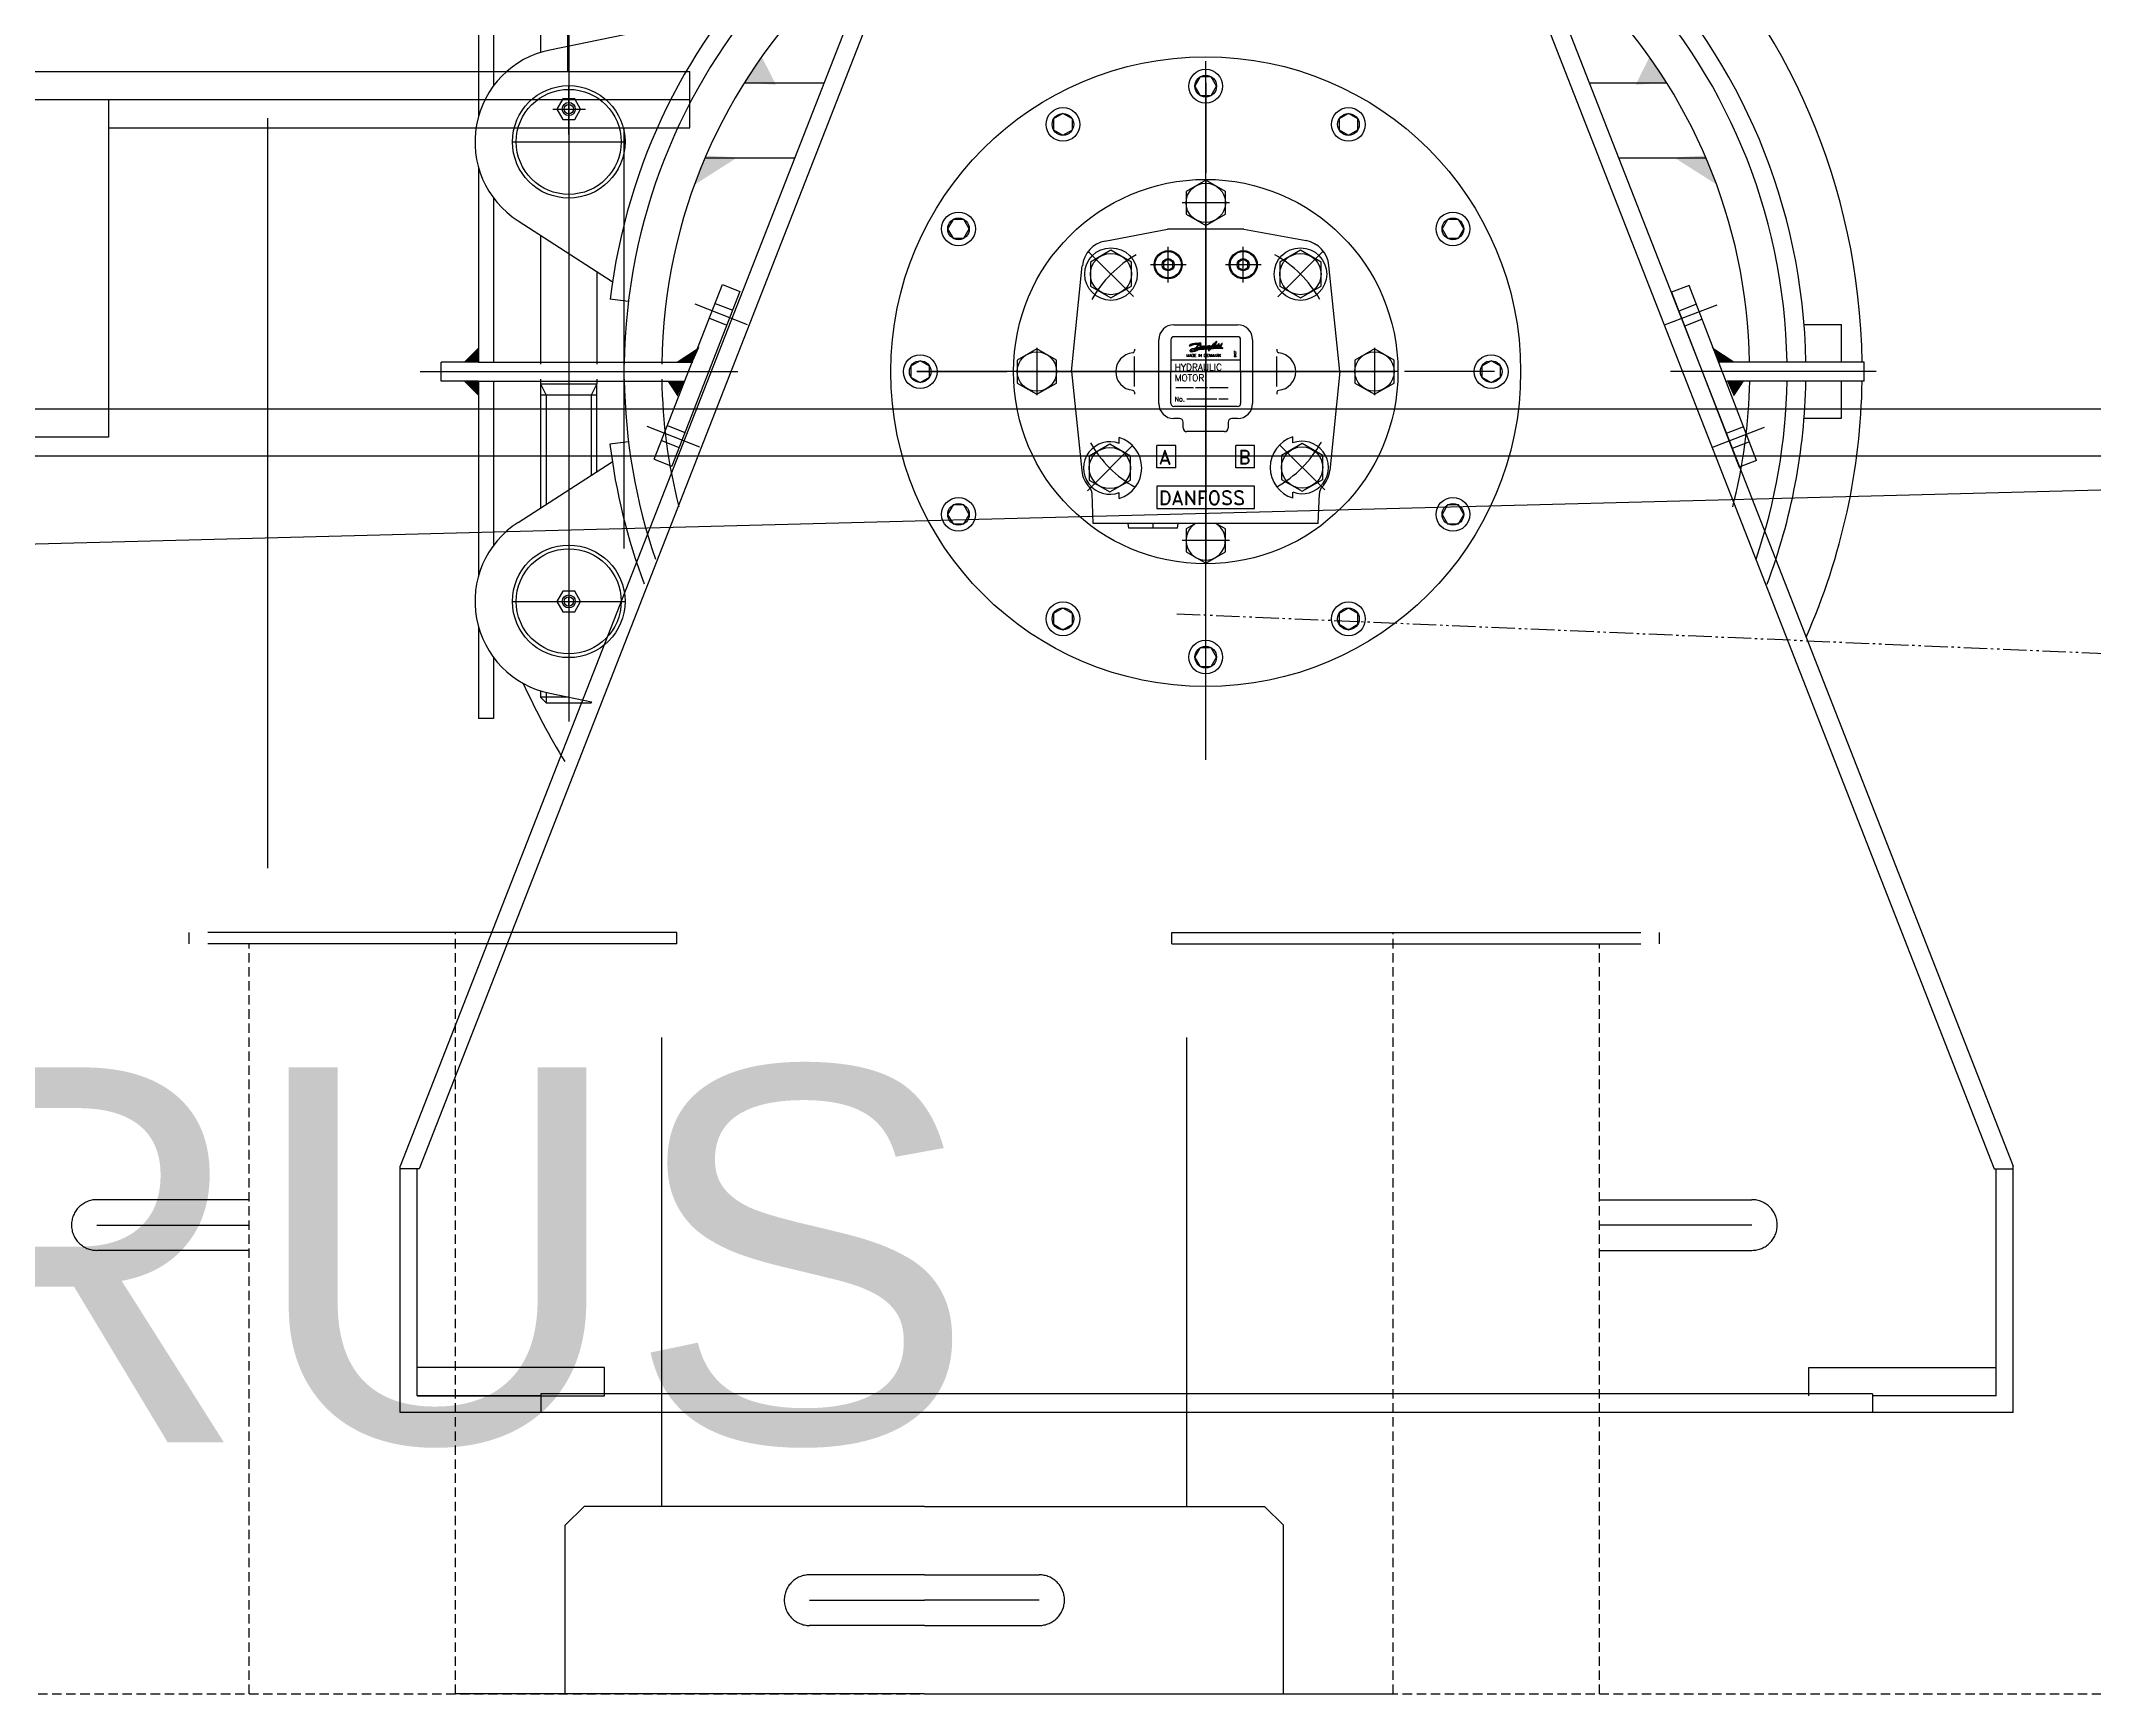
# Model space of a CAD drawing. Extents: x -79364 to 3230, y 28528 to 72157.
# Drawn here: x -44742 to -43647, y 55405 to 56286 of the extents above; entities that cross this region are included whole.
import ezdxf

# ---------------------------------------------------------------- set-up
doc = ezdxf.new("R2010")
doc.units = 0
doc.header["$LTSCALE"] = 500
for name, pattern in [('CENTER', [7, 4, -1, 1, -1]), ('DASHED', [0.75, 0.5, -0.25]), ('PHANTOM', [2.1, 1.25, -0.2, 0.125, -0.2, 0.125, -0.2])]:
    doc.linetypes.add(name, pattern=pattern)
doc.layers.get('0').update_dxf_attribs({"linetype": 'CONTINUOUS'})
for name, color, linetype in [('S0CO1', 1, 'CONTINUOUS'), ('S0CO2', 2, 'CONTINUOUS'), ('S0CO3', 3, 'CONTINUOUS'), ('S0DA1', 1, 'DASHED'), ('S0PH2', 2, 'PHANTOM')]:
    doc.layers.add(name, color=color, linetype=linetype)
doc.styles.add('ROMAND', font='romand', dxfattribs={"width": 0.95, "height": 2.9})
doc.styles.add('ROMANS', font='romans.shx', dxfattribs={"height": 200})

# ---------------------------------------------------------------- blocks, each defined once
blk = doc.blocks.new('W2')
at = {"color": 0, "linetype": 'ByBlock'}
for p, q in [((-339.6, 539.5), (-339.6, -186.5)), ((-354.6, 523.5), (-354.6, 170.2)), ((-179.5, 215.3), (-429.5, -423.7)), ((180.5, 215.3), (430.5, -423.7)), ((-172.9, 205.3), (-419.3, -425)), ((174, 205.3), (420.4, -425)), ((-349.7, 171.5), (-257.1, 190.5)), ((-387.7, 185), (-387.7, 136.1)), ((-379.7, 185), (-379.7, 152.4)), ((0, 139), (0, 165.5)), ((-245.7, 154), (-203.5, 154)), ((-2.9, 157.2), (-5.8, 152.2)), ((2.9, 157.2), (-2.9, 157.2)), ((0, 154), (0, 106)), ((5.8, 152.2), (2.9, 157.2)), ((204.5, 154), (245.7, 154)), ((-342.8, 145.5), (-346, 140)), ((-336.4, 145.5), (-342.8, 145.5)), ((-339.6, 126.5), (-339.6, 152.2)), ((-339.6, 147.7), (-339.6, 131.7)), ((-339.6, 138.2), (-339.6, 145.8)), ((-333.3, 140), (-336.4, 145.5)), ((-5.8, 152.2), (-2.9, 147.2)), ((-2.9, 147.2), (2.9, 147.2)), ((2.9, 147.2), (5.8, 152.2)), ((-348.1, 140), (-330.7, 140)), ((-346, 140), (-342.8, 134.5)), ((-342.8, 134.5), (-336.4, 134.5)), ((-336.4, 134.5), (-333.3, 140)), ((-76.1, 137.6), (-81.1, 134.7)), ((-81.1, 134.7), (-81.1, 128.9)), ((-71.1, 134.7), (-76.1, 137.6)), ((-71.1, 128.9), (-71.1, 134.7)), ((0, 121), (0, 139)), ((76.1, 137.6), (71.1, 134.7)), ((71.1, 134.7), (71.1, 128.9)), ((81.1, 134.7), (76.1, 137.6)), ((81.1, 128.9), (81.1, 134.7)), ((-369.6, 122.5), (-309.6, 122.5)), ((-81.1, 128.9), (-76.1, 126.1)), ((-76.1, 126.1), (-71.1, 128.9)), ((71.1, 128.9), (76.1, 126.1)), ((76.1, 126.1), (81.1, 128.9)), ((-266.7, 114), (-219.1, 114)), ((220.1, 114), (266.7, 114)), ((-387.7, 108.9), (-387.7, 5)), ((0, 102.1), (-10.5, 96.1)), ((0, 102.6), (0, 77.4)), ((0, 102.5), (0, -102.5)), ((10.5, 96.1), (0, 102.1)), ((-379.7, 92.6), (-379.7, 5)), ((12.6, 90), (-12.6, 90)), ((-10.5, 96.1), (-10.5, 83.9)), ((10.5, 83.9), (10.5, 96.1)), ((-366.6, 80.4), (-316.4, 48.1)), ((-134.7, 81.1), (-137.6, 76.1)), ((-128.9, 81.1), (-134.7, 81.1)), ((-126.1, 76.1), (-128.9, 81.1)), ((-10.5, 83.9), (0, 77.9)), ((0, 77.9), (10.5, 83.9)), ((128.9, 81.1), (126.1, 76.1)), ((134.7, 81.1), (128.9, 81.1)), ((137.6, 76.1), (134.7, 81.1)), ((-354.6, 72.7), (-354.6, 4)), ((-137.6, 76.1), (-134.7, 71.1)), ((-134.7, 71.1), (-128.9, 71.1)), ((-128.9, 71.1), (-126.1, 76.1)), ((-53.7, 69.6), (-20.4, 75.9)), ((-20, 47.5), (-20, 66.5)), ((19.6, 76), (-19.6, 76)), ((20, 47.5), (20, 66.5)), ((20.4, 75.9), (53.5, 69.9)), ((126.1, 76.1), (128.9, 71.1)), ((128.9, 71.1), (134.7, 71.1)), ((134.7, 71.1), (137.6, 76.1)), ((-71.5, 0), (-65.8, 56.4)), ((-38.5, 40), (-62.6, 64)), ((-50.5, 64.7), (-61.5, 58.4)), ((-61.5, 58.4), (-61.5, 45.6)), ((-39.5, 58.4), (-50.5, 64.7)), ((-39.5, 45.6), (-39.5, 58.4)), ((-10.5, 57), (-29.5, 57)), ((-20, 59.9), (-22.5, 58.4)), ((-22.5, 58.4), (-22.5, 55.6)), ((-22.5, 55.6), (-20, 54.1)), ((-17.5, 58.4), (-20, 59.9)), ((-20, 54.1), (-17.5, 55.6)), ((-17.5, 55.6), (-17.5, 58.4)), ((0, 0), (0, 60)), ((29.5, 57), (10.5, 57)), ((20, 59.9), (17.5, 58.4)), ((17.5, 58.4), (17.5, 55.6)), ((17.5, 55.6), (20, 54.1)), ((22.5, 58.4), (20, 59.9)), ((20, 54.1), (22.5, 55.6)), ((22.5, 55.6), (22.5, 58.4)), ((38.5, 39.9), (62.5, 64.1)), ((50.5, 64.7), (39.5, 58.4)), ((39.5, 58.4), (39.5, 45.6)), ((61.5, 58.4), (50.5, 64.7)), ((61.5, 45.6), (61.5, 58.4)), ((71.5, 0), (65.7, 56.6)), ((-324.6, 53.4), (-324.6, 4)), ((-294, -46.7), (-257.6, 46.4)), ((-257.6, 46.4), (-248.3, 42.7)), ((-61.5, 45.6), (-50.5, 39.3)), ((-50.5, 39.3), (-39.5, 45.6)), ((39.5, 45.6), (50.5, 39.3)), ((50.5, 39.3), (61.5, 45.6)), ((257.8, 45.9), (248.4, 42.3)), ((293.7, -47.4), (257.8, 45.9)), ((-307.7, 37.4), (-317.7, 38.6)), ((-248.3, 42.7), (-284.7, -50.4)), ((-272.3, 36.1), (-244.4, 25.1)), ((-261.5, 36.4), (-252.2, 32.7)), ((272.5, 35.5), (244.5, 24.7)), ((248.4, 42.3), (284.4, -51)), ((261.6, 35.9), (252.3, 32.3)), ((-264.6, 28.5), (-255.3, 24.8)), ((-17, 25), (17, 25)), ((264.7, 27.9), (255.4, 24.3)), ((319, 25.1), (339, 25.1)), ((339, 5.1), (339, 25.1)), ((-90, 12.1), (-100.5, 6.1)), ((-90, 12.6), (-90, -12.6)), ((-79.5, 6.1), (-90, 12.1)), ((-38, 12), (-38, 11)), ((-25, -17), (-25, 17)), ((-18.6, 17), (-18.6, 0)), ((17, 18.6), (-17, 18.6)), ((-8.3, 14.5), (-8.8, 13.5)), ((-5.8, 12.1), (-6.1, 11.7)), ((-5.3, 12.2), (-6, 11.5)), ((-4, 14.5), (-5.5, 12.4)), ((-3.4, 14.3), (-5, 12.5)), ((-3.4, 15.3), (-3.7, 15)), ((-3.3, 11.7), (-3.5, 11.6)), ((-3.4, 15.3), (-2.4, 15.4)), ((-2.4, 15.4), (-3, 14.8)), ((-0.6, 13.4), (-0.4, 13.7)), ((0.1, 13.7), (-0.5, 12.6)), ((0.1, 13.7), (-0.4, 13.7)), ((-0.1, 12.4), (0.1, 12.7)), ((0.4, 12.4), (-0.1, 12.4)), ((0.8, 13.7), (1.3, 13.7)), ((1.9, 13.8), (1, 13.3)), ((1.3, 13.7), (1, 13.3)), ((1.3, 12.8), (1.7, 13.3)), ((1.3, 11.3), (2, 11.3)), ((1.8, 12.9), (2.3, 13.4)), ((2.6, 13.5), (2.8, 13.8)), ((2.8, 13.8), (3.4, 13.9)), ((3.9, 13.9), (5.1, 14)), ((8.1, 13.9), (8.1, 14.1)), ((9, 12.8), (8.7, 12.5)), ((8.7, 12.5), (9.1, 12.3)), ((18.6, 0), (18.6, 17)), ((25, 17), (25, -17)), ((38, 12), (38, 11)), ((90, 12.1), (79.5, 6.1)), ((90, 12.6), (90, -12.6)), ((100.5, 6.1), (90, 12.1)), ((-418.8, 0), (-263.7, 0)), ((-412.8, 0), (-263.7, 0)), ((-387.7, 5), (-407.7, 5)), ((-407.7, -5), (-407.7, 5)), ((-404.5, 0), (-249.4, 0)), ((-387.7, 5), (-273.5, 5)), ((-354.6, 0), (-354.6, 0)), ((-324.6, 0), (-324.6, 0)), ((-152.2, 5.8), (-157.2, 2.9)), ((-157.2, 2.9), (-157.2, -2.9)), ((102.5, 0), (-154.1, 0)), ((-154, 0), (-106, 0)), ((-147.2, 2.9), (-152.2, 5.8)), ((-147.2, -2.9), (-147.2, 2.9)), ((-77.4, 0), (-102.6, 0)), ((-100.5, 6.1), (-100.5, -6.1)), ((-79.5, -6.1), (-79.5, 6.1)), ((-71.5, 0), (-66.1, -52.7)), ((-38, -8), (-38, 8)), ((18.6, 6.1), (-18.6, 6.1)), ((-18.6, -17), (-18.6, 0)), ((-6, 0), (6, 0)), ((-4.5, 0), (4.5, 0)), ((0, -6), (0, 6)), ((0, 0), (0, -51.4)), ((18.6, 0), (18.6, -17)), ((38, -8), (38, 8)), ((71.5, 0), (66.1, -52.7)), ((102.6, 0), (77.4, 0)), ((79.5, 6.1), (79.5, -6.1)), ((100.5, -6.1), (100.5, 6.1)), ((154, 0), (106, 0)), ((152.2, 5.8), (147.2, 2.9)), ((147.2, 2.9), (147.2, -2.9)), ((157.2, 2.9), (152.2, 5.8)), ((157.2, -2.9), (157.2, 2.9)), ((356.8, 0), (247.8, 0)), ((357.5, 0), (248.5, 0)), ((357.5, 0), (262.1, 0)), ((351, 5), (273.5, 5)), ((339, 0), (339, 0)), ((351, -5), (351, 5)), ((-387.7, -5), (-407.7, -5)), ((-387.7, -5), (-278, -5)), ((-387.7, -5), (-387.7, -108.9)), ((-379.7, -5), (-379.7, -92.6)), ((-354.6, -4), (-354.6, -6.5)), ((-354.6, -6.5), (-324.6, -6.5)), ((-354.6, -6.5), (-354.6, -72.7)), ((-354.6, -6.5), (-351.6, -12.5)), ((-324.6, -6.5), (-327.6, -12.5)), ((-324.6, -4), (-324.6, -6.5)), ((-324.6, -53.4), (-324.6, -6.5)), ((-157.2, -2.9), (-152.2, -5.8)), ((-152.2, -5.8), (-147.2, -2.9)), ((-100.5, -6.1), (-90, -12.1)), ((-90, -12.1), (-79.5, -6.1)), ((-16, -8.5), (-6.5, -8.5)), ((-5.5, -8.5), (1, -8.5)), ((2, -8.5), (12, -8.5)), ((79.5, -6.1), (90, -12.1)), ((90, -12.1), (100.5, -6.1)), ((147.2, -2.9), (152.2, -5.8)), ((152.2, -5.8), (157.2, -2.9)), ((351, -5), (277.9, -5)), ((339, -24.9), (339, -4.9)), ((-324.6, -12.5), (-354.6, -12.5)), ((-351.6, -12.5), (-351.6, -70.8)), ((-327.6, -12.5), (-327.6, -55.4)), ((-38, -11), (-38, -12)), ((17, -18.6), (-17, -18.6)), ((-10, -14.5), (6, -14.5)), ((7, -14.5), (12, -14.5)), ((38, -11), (38, -12)), ((-297.9, -29.1), (-269.9, -40.1)), ((-287, -28.8), (-277.7, -32.5)), ((-14, -25), (-17, -25)), ((-12, -30), (-12, -27)), ((10, -32), (-10, -32)), ((12, -27), (12, -30)), ((17, -25), (14, -25)), ((297.7, -29.8), (269.7, -40.6)), ((286.8, -29.4), (277.5, -33)), ((319, -24.9), (339, -24.9)), ((-307.7, -37.4), (-317.7, -38.6)), ((-290.1, -36.7), (-280.8, -40.4)), ((-39.1, -39.4), (-63.1, -63.5)), ((-51.1, -38.7), (-62.1, -45.1)), ((-40.1, -45.1), (-51.1, -38.7)), ((-46.1, -38.3), (-46.1, -35.2)), ((-16, -39.3), (-26, -39.3)), ((-26, -51.3), (-26, -39.3)), ((-16, -51.3), (-16, -39.3)), ((16, -51.3), (16, -39.3)), ((26, -39.3), (16, -39.3)), ((26, -51.3), (26, -39.3)), ((39.4, -39.1), (63.5, -63.1)), ((51.4, -38.4), (40.4, -44.8)), ((46.4, -38), (46.4, -34.9)), ((62.4, -44.8), (51.4, -38.4)), ((289.9, -37.4), (280.6, -41)), ((-366.6, -80.4), (-316.4, -48.1)), ((-294, -46.7), (-284.7, -50.4)), ((-62.1, -45.1), (-62.1, -57.8)), ((-40.1, -57.8), (-40.1, -45.1)), ((-16, -51.3), (-26, -51.3)), ((26, -51.3), (16, -51.3)), ((40.4, -44.8), (40.4, -57.5)), ((62.4, -57.5), (62.4, -44.8)), ((293.7, -47.4), (284.4, -51)), ((-62.1, -57.8), (-51.1, -64.1)), ((-60, -81), (-60.6, -65)), ((-51.1, -64.1), (-40.1, -57.8)), ((-46.1, -67.7), (-46.1, -64.5)), ((-26, -61), (-26, -73)), ((26, -61), (-26, -61)), ((26, -73), (26, -61)), ((40.4, -57.5), (51.4, -63.8)), ((46.4, -67.4), (46.4, -64.2)), ((51.4, -63.8), (62.4, -57.5)), ((60, -81), (60.6, -65)), ((-134.7, -71.1), (-137.6, -76.1)), ((-137.6, -76.1), (-134.7, -81.1)), ((-128.9, -71.1), (-134.7, -71.1)), ((-126.1, -76.1), (-128.9, -71.1)), ((-128.9, -81.1), (-126.1, -76.1)), ((-26, -73), (26, -73)), ((128.9, -71.1), (126.1, -76.1)), ((126.1, -76.1), (128.9, -81.1)), ((134.7, -71.1), (128.9, -71.1)), ((137.6, -76.1), (134.7, -71.1)), ((134.7, -81.1), (137.6, -76.1)), ((-134.7, -81.1), (-128.9, -81.1)), ((60, -81), (-60, -81)), ((-41, -83.5), (-41.3, -81)), ((-15, -83.5), (-41, -83.5)), ((-28, -83.5), (-28, -81)), ((-15, -83.5), (-14.7, -81)), ((-5.4, -81), (-10.5, -83.9)), ((-10.5, -83.9), (-10.5, -96.1)), ((0, -77.4), (0, -102.6)), ((10.5, -83.9), (5.4, -81)), ((10.5, -96.1), (10.5, -83.9)), ((128.9, -81.1), (134.7, -81.1)), ((12.6, -90), (-12.6, -90)), ((-10.5, -96.1), (0, -102.1)), ((0, -102.1), (10.5, -96.1)), ((0, -154), (0, -106)), ((-342.8, -117), (-346, -122.5)), ((-336.4, -117), (-342.8, -117)), ((-339.6, -114.8), (-339.6, -130.8)), ((-333.3, -122.5), (-336.4, -117)), ((-369.6, -122.5), (-309.6, -122.5)), ((-348.1, -122.5), (-330.7, -122.5)), ((-346, -122.5), (-342.8, -128)), ((-342.8, -128), (-336.4, -128)), ((-341.6, -122.5), (-337.6, -122.5)), ((-339.6, -124.5), (-339.6, -120.5)), ((-336.4, -128), (-333.3, -122.5)), ((-76.1, -126.1), (-81.1, -128.9)), ((-81.1, -128.9), (-81.1, -134.7)), ((-71.1, -128.9), (-76.1, -126.1)), ((-71.1, -134.7), (-71.1, -128.9)), ((76.1, -126.1), (71.1, -128.9)), ((71.1, -128.9), (71.1, -134.7)), ((81.1, -128.9), (76.1, -126.1)), ((81.1, -134.7), (81.1, -128.9)), ((-387.7, -136.1), (-387.7, -185)), ((-81.1, -134.7), (-76.1, -137.6)), ((-76.1, -137.6), (-71.1, -134.7)), ((71.1, -134.7), (76.1, -137.6)), ((76.1, -137.6), (81.1, -134.7)), ((-379.7, -152.4), (-379.7, -185)), ((-2.9, -147.2), (-5.8, -152.2)), ((-5.8, -152.2), (-2.9, -157.2)), ((2.9, -147.2), (-2.9, -147.2)), ((5.8, -152.2), (2.9, -147.2)), ((2.9, -157.2), (5.8, -152.2)), ((-2.9, -157.2), (2.9, -157.2)), ((-354.6, -170.2), (-354.6, -173.5)), ((-339.8, -173.5), (-354.6, -173.5)), ((-354.6, -173.5), (-351.6, -176.5)), ((-351.6, -171), (-351.6, -176.5)), ((-349.7, -171.5), (-327.4, -176)), ((-379.7, -185), (-387.7, -185)), ((-351.6, -176.5), (-327.6, -176.5)), ((-327.6, -176), (-327.6, -176.5)), ((-327.6, -176.5), (-327.2, -176.1)), ((-429.5, -555), (-429.5, -423.7)), ((-419.3, -425), (-429.5, -425)), ((-420.5, -546), (-420.5, -425)), ((420.4, -425), (430.5, -425)), ((421.5, -546), (421.5, -425)), ((430.5, -555), (430.5, -423.7)), ((-320.5, -531), (-420.5, -531)), ((-320.5, -546), (-320.5, -531)), ((321.5, -546), (321.5, -531)), ((321.5, -531), (421.5, -531)), ((-354.5, -546), (-420.5, -546)), ((-420.5, -546), (-320.5, -546)), ((355.5, -545), (-354.5, -545)), ((-354.5, -545), (-354.5, -555)), ((355.5, -545), (355.5, -555)), ((421.5, -546), (355.5, -546)), ((430.5, -555), (-429.5, -555))]:
    blk.add_line(p, q, dxfattribs=at)
at = {"color": 0, "linetype": 'ByBlock', "ltscale": 5}
blk.add_line((0, -206.9), (0, 121), dxfattribs=at)
at = {"color": 0, "linetype": 'ByBlock', "ltscale": 2}
for p, q in [((0, 100), (0, -100)), ((-100, 0), (100, 0))]:
    blk.add_line(p, q, dxfattribs=at)
at = {"color": 0, "linetype": 'ByBlock'}
for centre, radius in [((0, 0), 167.9), ((0, 152.2), 9), ((0, 152.2), 5.77), ((-339.6, 122.5), 30), ((-339.6, 122.5), 28), ((-339.6, 140), 3.5), ((-339.6, 140), 2.5), ((-76.1, 131.8), 9), ((-76.1, 131.8), 5.77), ((76.1, 131.8), 9), ((76.1, 131.8), 5.77), ((0, 0), 102.5), ((0, 90), 10.5), ((-131.8, 76.1), 9), ((-131.8, 76.1), 5.77), ((131.8, 76.1), 9), ((131.8, 76.1), 5.77), ((-50.5, 52), 14), ((50.5, 52), 14), ((-50.5, 52), 11), ((-20, 57), 7.5), ((-20, 57), 7), ((-20, 57), 3.25), ((20, 57), 7.5), ((20, 57), 7), ((20, 57), 3.25), ((50.5, 52), 11), ((-152.2, 0), 9), ((-152.2, 0), 5.77), ((-90, 0), 10.5), ((90, 0), 10.5), ((152.2, 0), 9), ((152.2, 0), 5.77), ((-51.1, -51.4), 11), ((51.4, -51.1), 11), ((-131.8, -76.1), 9), ((-131.8, -76.1), 5.77), ((131.8, -76.1), 9), ((131.8, -76.1), 5.77), ((-339.6, -122.5), 30), ((-339.6, -122.5), 28), ((-339.6, -122.5), 3.5), ((-339.6, -122.5), 2.5), ((-76.1, -131.8), 9), ((-76.1, -131.8), 5.77), ((76.1, -131.8), 9), ((76.1, -131.8), 5.77), ((0, -152.2), 9), ((0, -152.2), 5.77)]:
    blk.add_circle(centre, radius, dxfattribs=at)
for centre, radius, start, end in [((0, 0), 350, 0.8185, 88.9257), ((0, 0), 320, 0.8997, 86.8634), ((-0.1, 0.1), 319.8, 97.2482, 173.0772), ((-0.3, 0.1), 309.7, 97.4494, 179.285), ((-0.8, -0.3), 310.8, 0.9858, 86.6292), ((-1.2, 0.7), 288.8, 90.2605, 179.3393), ((0, 0), 290, 0.9879, 86.5404), ((-339.6, 122.5), 50, 101.6012, 237.2876), ((-50.8, 54.9), 15, 100.7652, 174.1986), ((-19.6, 72), 4, 90, 100.7652), ((19.6, 72), 4, 79.6363, 90), ((50.8, 55.1), 15, 5.8014, 79.6363), ((-6.2, 7.9), 62.5, 119.5249, 150.7907), ((6.4, 7.7), 62.5, 29.5249, 60.7907), ((-17, 17), 8, 90, 180), ((17, 17), 8, 0, 90), ((-39, 11), 1, 275.2159, 0), ((-17, 17), 1.6, 90, 180), ((17, 17), 1.6, 0, 90), ((39, 11), 1, 180, 264.7841), ((0, 0), 310, 179.9987, 180), ((-38, 0), 10, 95.2159, 264.7841), ((38, 0), 10, 275.2159, 84.7841), ((0, 0), 310, 0, 0.0013), ((0, 0), 320, 0, 0.0013), ((0, 0), 310, 180.7393, 198.8264), ((0, 0), 290, 180.7903, 194.3925), ((-39, -11), 1, 0, 84.7841), ((39, -11), 1, 95.2159, 180), ((-1.1, 0.2), 291.2, 345.621, 358.9725), ((0, 0), 310, 341.1736, 359.0758), ((-0.5, 0.1), 320.5, 339.2906, 359.0829), ((0, 0), 350, 336.152, 359.1815), ((-17, -17), 8, 180, 270), ((-17, -17), 1.6, 180, 270), ((17, -17), 1.6, 270, 0), ((17, -17), 8, 270, 0), ((-14, -27), 2, 0, 90), ((-10, -30), 2, 180, 270), ((10, -30), 2, 270, 0), ((14, -27), 2, 90, 180), ((0, 0), 320, 186.9331, 200.7168), ((-51.1, -51.4), 14, 69.0752, 290.9248), ((-7.1, -7.1), 62.5, 209.5249, 240.7907), ((-51.1, -51.4), 17, 287.1046, 72.8954), ((51.4, -51.1), 17, 107.1046, 252.8954), ((7.1, -7.1), 62.5, 299.5249, 330.7907), ((51.4, -51.1), 14, 249.0752, 110.9248), ((-51.2, -51.2), 15, 185.8014, 224.0869), ((51.2, -51.2), 15, 315.9131, 354.1986), ((-65.6, -65.1), 5, 1.9749, 44.0869), ((65.6, -65.1), 5, 135.9131, 178.0251), ((-339.6, -122.5), 50, 122.7124, 258.3988), ((0, -90), 10.5, 121.0027, 58.9973), ((0, 0), 400, 204.5588, 211.3179)]:
    blk.add_arc(centre, radius, start, end, dxfattribs=at)
for centre, major_axis, ratio, start_param, end_param in [((-4.7, 1.3), (-0.5, 13.2), 0.748439, -0.115461, 0.374055), ((-8.1, 11.1), (-0.017, 0.437), 0.748439, 1.1459, 3.099758), ((-7.6, 10.7), (-0.05, 1.23), 0.748439, 0.131434, 1.096097), ((-5, 1.3), (-0.5, 13.8), 0.748439, -0.181468, 0.267016), ((-3.9, -6.6), (-0.8, 19.1), 0.748439, 0.061566, 0.216833), ((-7.2, 11.3), (-0.016, 0.409), 0.748439, 0.233949, 1.704403), ((-7.2, 11.6), (-0.023, 0.576), 0.748439, 2.269432, 3.522056), ((-5.6, 7.1), (-0.2, 5.08), 0.748439, 0, 0.404975), ((-7.4, 19.8), (-0.35, 8.73), 0.748439, 3.146206, 3.706218), ((-8.1, 23.1), (-0.5, 12.5), 0.748439, 3.238348, 3.683177), ((-6.1, 11.5), (-0.006, 0.142), 0.748439, 0.237504, 4.52101), ((-2.2, -4.8), (-0.7, 17.5), 0.748439, 0.05232, 0.185637), ((-0.7, -19.5), (-1.3, 32.4), 0.748439, 0.053029, 0.123994), ((21.8, -363.4), (-14.9, 375.7), 0.748439, 0.018188, 0.037039), ((-3.6, 13.6), (-0.034, 0.85), 0.748439, 3.598742, 5.830973), ((15.8, -179.6), (-7.6, 192.3), 0.748439, 0.042551, 0.080249), ((-3.4, 13.7), (-0.05, 1.26), 0.748439, 3.921757, 5.700926), ((-2.2, -4.8), (-0.7, 17.5), 0.748439, -0.037437, 0.003189), ((-0.7, -19.5), (-1.3, 32.4), 0.748439, 0.01269, 0.029256), ((-2.1, 12.6), (-0.016, 0.408), 0.748439, 1.330785, 3.323519), ((-1.6, 12.4), (-0.04, 1.08), 0.748439, 0.167898, 1.099151), ((-1.8, 14), (-0.07, 1.83), 0.748439, 2.897659, 3.586165), ((-1.2, 12.4), (-0.038, 0.973), 0.748439, -0.434326, 1.294005), ((-1.8, 12.5), (-0.007, 0.181), 0.748439, 0.728263, 4.059678), ((-1.2, 12), (-0.07, 1.66), 0.748439, -0.57648, 0.421582), ((-1.7, 13.8), (-0.06, 1.41), 0.748439, 3.141593, 4.076659), ((-0.9, 12.6), (-0.013, 0.33), 0.748439, 2.343263, 3.47208), ((-0.9, 13.2), (-0.006, 0.161), 0.748439, 3.760773, 6.062013), ((-1, 15.1), (-0.11, 2.81), 0.748439, 3.172385, 3.689606), ((-1.1, 15.5), (-0.12, 3.05), 0.748439, 3.379321, 4.058792), ((-0.5, 12.6), (-0.0026, 0.066), 0.748439, 0.87216, 4.072081), ((4.5, 5.3), (-0.35, 8.91), 0.748439, 0.411102, 0.609761), ((1.3, 12.7), (-0.007, 0.165), 0.748439, 0.055978, 3.296189), ((14.4, -4), (-0.9, 22.9), 0.748439, 0.770848, 0.813496), ((1.6, 14.4), (-0.08, 1.91), 0.748439, 2.945584, 3.80724), ((1.6, 13.3), (-0.0036, 0.0914), 0.748439, -1.570796, 1.101729), ((1.5, 15.8), (-0.12, 2.97), 0.748439, 3.234918, 3.82941), ((1.8, 12.8), (-0.002, 0.0493), 0.748439, 0.186801, 3.968298), ((2, 13.5), (-0.012, 0.3), 0.748439, 4.342703, 7.030337), ((13.7, -1.3), (-0.8, 19.8), 0.748439, 0.803888, 0.853138), ((14.4, -4), (-0.9, 22.9), 0.748439, 0.709024, 0.74798), ((21.8, -363.4), (-14.9, 375.7), 0.748439, -0.007756, 0.015954), ((2.4, 22.6), (-0.36, 9.14), 0.748439, 3.122795, 3.184712), ((13.7, -1.3), (-0.8, 19.8), 0.748439, 0.688814, 0.777164), ((15.8, -179.6), (-7.6, 192.3), 0.748439, -0.005692, 0.038178), ((14.4, -4), (-0.9, 22.9), 0.748439, 0.574165, 0.646206), ((2.4, 22.6), (-0.36, 9.14), 0.748439, 3.266476, 3.354702), ((4.2, 13.2), (-0.023, 0.582), 0.748439, -0.117287, 2.002413), ((4.1, 13.4), (-0.027, 0.674), 0.748439, 2.269432, 3.740663), ((13.7, -1.3), (-0.8, 19.8), 0.748439, 0.644902, 0.664495), ((3.3, 18.6), (-0.18, 4.55), 0.748439, 3.328856, 3.983852), ((5.2, 12.6), (-0.06, 1.5), 0.748439, 0.082909, 1.042175), ((4.4, 13.4), (-0.01, 0.243), 0.748439, 1.893363, 3.99586), ((8.7, 7.9), (-0.36, 8.99), 0.748439, 0.410379, 0.646433), ((7, 11.5), (-0.18, 4.49), 0.748439, 0.425113, 0.856522), ((2, 21.4), (-0.3, 7.64), 0.748439, 3.506513, 3.767404), ((13.7, -1.3), (-0.8, 19.8), 0.748438, 0.628771, 0.629418), ((3.9, 15.8), (-0.12, 3.09), 0.748439, 3.327348, 3.854467), ((4.3, 14.9), (-0.07, 1.74), 0.748439, 3.260699, 3.853499), ((5.5, 13.8), (-0.017, 0.437), 0.748439, -0.205551, 2.017694), ((5.5, 15.5), (-0.006, 0.147), 0.748439, 4.047665, 6.956986), ((5.3, 16), (-0.09, 2.4), 0.748439, 3.209009, 3.877943), ((5.7, 15.7), (-0.013, 0.34), 0.748439, -1.544591, 0.119106), ((5.3, 16.2), (-0.1, 2.41), 0.748439, 3.259394, 3.883471), ((5.4, 14), (-0.013, 0.319), 0.748439, 3.955514, 5.746253), ((5.9, 13.2), (-0.013, 0.328), 0.748439, 0.404825, 2.847354), ((6.5, 12.2), (-0.06, 1.54), 0.748439, 0, 0.620585), ((6, 13.2), (-0.005, 0.115), 0.748439, 0.471463, 3.601921), ((6, 13.7), (-0.036, 0.9), 0.748439, 2.907839, 3.800062), ((5.9, 13.7), (-0.023, 0.59), 0.748439, 3.299912, 4.488819), ((6.5, 12.6), (-0.04, 1), 0.748439, 0.074753, 0.721066), ((5.8, 14.2), (-0.05, 1.39), 0.748439, 3.696447, 4.394212), ((6.4, 14.1), (-0.013, 0.32), 0.748439, 3.493214, 5.204861), ((7, 14.4), (-0.022, 0.564), 0.748439, -0.6357, 1.492788), ((6.8, 14.9), (-0.024, 0.611), 0.748439, 3.236971, 4.657095), ((5.8, 14.2), (-0.05, 1.39), 0.748439, 4.512267, 4.750761), ((6.7, 18.8), (-0.19, 4.83), 0.748439, 3.137779, 3.485219), ((7, 17.3), (-0.14, 3.47), 0.748439, 3.045421, 3.533019), ((7.4, 13.3), (-0.014, 0.356), 0.748439, 0.728592, 3.660219), ((8.3, 11.5), (-0.1, 2.45), 0.748439, 0.067741, 0.560163), ((8, 12.3), (-0.06, 1.4), 0.748439, 0, 0.602401), ((7.5, 13.3), (-0.006, 0.151), 0.748439, 0.607397, 3.755061), ((7.5, 13.9), (-0.029, 0.734), 0.748439, 3.210716, 4.403742), ((7.4, 14.1), (-0.05, 1.19), 0.748439, 3.206318, 4.147169), ((8.7, 14.2), (-0.031, 0.776), 0.748439, -0.360589, 1.375528), ((9, 13.5), (-0.039, 0.995), 0.748439, 0.712295, 1.559705), ((8.4, 14.9), (-0.024, 0.616), 0.748439, 3.189937, 4.713603), ((-7.6, 14.6), (-0.16, 3.98), 0.748439, 2.932393, 3.39596)]:
    blk.add_ellipse(centre, major_axis=major_axis, ratio=ratio, start_param=start_param, end_param=end_param, dxfattribs=at)
for points in [[(-229.2, 153), (-245.7, 154), (-236.6, 167.7)], [(229.2, 153), (245.7, 154), (236.6, 167.7)], [(-266.2, 115.2), (-249.7, 114.2), (-272.3, 99.8)], [(266.2, 115.2), (249.7, 114.2), (272.3, 99.8)], [(-395.7, 5), (-387.7, 5), (-387.7, 13)], [(-269.8, 13.3), (-273.5, 5), (-282.5, 4.9)], [(-8.7, 13.5), (-8.3, 14.6), (-7.7, 14)], [(-7.5, 11.4), (-8.2, 11.6), (-8.4, 11.3)], [(-7.5, 11.4), (-7.5, 11.2), (-8.4, 11.3)], [(-8.4, 11.3), (-7.5, 11.2), (-8.4, 11.1)], [(-8.4, 10.8), (-7.5, 11.2), (-8.2, 10.7)], [(-7.5, 11.2), (-8.4, 11), (-8.4, 10.8)], [(-8.4, 11.1), (-8.4, 11), (-7.5, 11.2)], [(-8.3, 14.6), (-7.7, 14), (-7.2, 14.9)], [(-8.1, 11.8), (-7.4, 11.6), (-8.2, 11.6)], [(-7.4, 11.5), (-8.2, 11.6), (-7.5, 11.4)], [(-7.4, 11.6), (-7.4, 11.5), (-8.2, 11.6)], [(-8.2, 10.7), (-7.5, 11.2), (-7.8, 10.6)], [(-7.4, 11.6), (-7.9, 11.9), (-8.1, 11.8)], [(-7.4, 11.6), (-7, 12.2), (-7.9, 11.9)], [(-7.8, 10.6), (-7.5, 11.2), (-7.4, 11.1)], [(-7.8, 10.6), (-7.4, 10.6), (-7.4, 11.1)], [(-7.7, 14), (-7.2, 14.9), (-6.5, 14.4)], [(-7, 12.2), (-6.9, 11.9), (-7.4, 11.6)], [(-7.4, 11.1), (-7.3, 11), (-7.4, 10.6)], [(-7.4, 10.6), (-7.3, 11), (-7.1, 10.6)], [(-7.3, 11), (-7.1, 11), (-7.1, 10.6)], [(-7.2, 14.9), (-6.5, 14.4), (-6, 15.1)], [(-6.7, 10.7), (-7.1, 11), (-6.5, 11.1)], [(-7.1, 10.6), (-7.1, 11), (-6.7, 10.7)], [(-6.3, 12.3), (-6.5, 12), (-7, 12.2)], [(-6.5, 12), (-7, 12.2), (-6.9, 11.9)], [(-6.7, 10.8), (-6.5, 11.1), (-6.2, 10.9)], [(-6.5, 14.4), (-6, 15.1), (-5.2, 14.5)], [(-6.2, 12.1), (-6.3, 12.3), (-6.5, 12)], [(-6.5, 11.1), (-6, 11.2), (-6.2, 10.9)], [(-5.5, 12.4), (-5.8, 12.1), (-6.3, 12.3)], [(-5.8, 12.1), (-6.3, 12.3), (-6.2, 12.1)], [(-5.3, 12.3), (-5.5, 12.4), (-6.2, 11.6)], [(-5.3, 12.3), (-6, 11.5), (-6.2, 11.6)], [(-6.2, 11.6), (-6.2, 11.5), (-6.1, 11.5)], [(-6.2, 11.5), (-6.1, 11.5), (-6.1, 11.4)], [(-6.2, 10.9), (-6, 11.2), (-5.6, 11)], [(-6, 11.4), (-6.1, 11.5), (-6, 11.5)], [(-6.1, 11.4), (-6.1, 11.5), (-6, 11.4)], [(-6, 15.1), (-5.2, 14.5), (-4.8, 15.1)], [(-5.6, 11), (-6, 11.2), (-5.4, 11.4)], [(-5.6, 11), (-5.4, 11.4), (-5, 11.3)], [(-3.4, 15.3), (-3.4, 14.3), (-5.5, 12.4)], [(-3.4, 14.3), (-5.5, 12.4), (-5.3, 12.2)], [(-5, 11.3), (-5.4, 11.4), (-4.9, 11.6)], [(-5.3, 12.2), (-5, 12.5), (-4.4, 12.5)], [(-5.2, 14.5), (-4.8, 15.1), (-4, 14.5)], [(-5, 12.5), (-4.4, 12.5), (-4.1, 12.7)], [(-4.9, 11.6), (-5, 11.3), (-4.5, 11.5)], [(-4.5, 11.9), (-4.5, 11.5), (-4.9, 11.6)], [(-4.8, 15.1), (-4, 14.5), (-3.7, 15)], [(-4, 12.2), (-3.9, 11.9), (-4.5, 11.9)], [(-3.9, 11.9), (-4.5, 11.9), (-4.5, 11.5)], [(-4.4, 12.5), (-4.1, 12.7), (-3.5, 12.6)], [(-4.1, 12.7), (-3.5, 12.6), (-3.3, 12.8)], [(-3.5, 12.6), (-3.6, 12.1), (-4, 12.2)], [(-3.6, 12.1), (-4, 12.2), (-3.9, 11.9)], [(-2.9, 12.6), (-3.5, 12.6), (-3.6, 12.1)], [(-2.9, 12.6), (-3.1, 13), (-3.5, 12.6)], [(-3.5, 11.6), (-3.3, 11.7), (-2.7, 11.6)], [(-2.4, 15.4), (-3.4, 15.3), (-3.4, 14.3)], [(-3.4, 14.3), (-3, 14.8), (-3.2, 14.2)], [(-3.3, 11.7), (-0.7, 12), (-2.7, 11.6)], [(-3, 14.8), (-3.2, 14.2), (-2.7, 14.5)], [(-3.2, 14.2), (-2.7, 14.5), (-3, 13.9)], [(-3, 13.3), (-2.7, 12.9), (-3.1, 13)], [(-2.7, 12.9), (-3.1, 13), (-2.9, 12.6)], [(-2.7, 14.5), (-3, 13.9), (-2.5, 14.1)], [(-2.5, 14.1), (-3, 13.6), (-2.5, 13.6)], [(-3, 13.9), (-2.5, 14.1), (-3, 13.6)], [(-2.5, 13.6), (-3, 13.3), (-2.6, 13.2)], [(-3, 13.6), (-2.5, 13.6), (-3, 13.3)], [(-2.6, 13.2), (-3, 13.3), (-2.7, 12.9)], [(-2.9, 12.6), (-2.4, 12.6), (-2.7, 12.9)], [(-2.7, 12.9), (-2.3, 12.9), (-2.4, 12.6)], [(-2.7, 11.6), (-0.7, 12), (-0.2, 11.8)], [(-1.9, 12.5), (-2.3, 12.9), (-2.4, 12.6)], [(-2.4, 12.6), (-2.4, 12.4), (-1.9, 12.5)], [(-1.9, 12.5), (-2.4, 12.4), (-2.3, 12.3)], [(-2.3, 12.9), (-1.7, 13), (-2.1, 13.3)], [(-1.9, 12.5), (-2.3, 12.9), (-1.7, 13)], [(-2.3, 12.3), (-1.9, 12.5), (-1.9, 12.4)], [(-1.9, 12.4), (-2.3, 12.3), (-2.2, 12.2)], [(-2.2, 12.2), (-1.9, 12.4), (-1.6, 12.1)], [(-2.1, 13.3), (-1.7, 13), (-1.8, 13.5)], [(-1.6, 12.1), (-1.9, 12.4), (-1.7, 12.4)], [(-1.8, 13.5), (-1.5, 13.3), (-1.4, 13.6)], [(-1.8, 13.5), (-1.7, 13), (-1.5, 13.3)], [(-1.1, 12.3), (-1.7, 12.4), (-1.3, 12.5)], [(-1.7, 12.4), (-1.6, 12.1), (-1.1, 12.3)], [(-1.5, 13.3), (-1.4, 13.6), (-1.2, 13.4)], [(-1.4, 13.6), (-1.2, 13.4), (-0.9, 13.6)], [(-1.3, 12.5), (-1.1, 12.3), (-1, 12.7)], [(-0.9, 13.6), (-1.2, 13.4), (-0.9, 13.3)], [(-1, 12.7), (-1.1, 12.3), (-0.9, 12.3)], [(-0.9, 12.3), (-0.8, 13), (-1, 12.7)], [(-0.9, 13.3), (-0.9, 13.6), (-0.6, 13.4)], [(-0.6, 13.4), (-0.9, 13.3), (-0.8, 13.3)], [(-0.3, 13), (-0.8, 13), (-0.9, 12.3)], [(-0.6, 13.4), (-0.3, 13), (-0.8, 13.1)], [(-0.6, 13.4), (-0.8, 13.3), (-0.8, 13.2)], [(-0.8, 13.1), (-0.8, 13), (-0.3, 13)], [(-0.8, 12.2), (-0.3, 13), (-0.5, 12.6)], [(-0.5, 12.6), (-0.5, 12.5), (-0.8, 12.2)], [(-0.8, 12.3), (-0.5, 12.5), (-0.3, 12.4)], [(-0.8, 12.2), (-0.5, 12.5), (-0.5, 12.5)], [(-0.3, 13), (-0.4, 13.7), (-0.6, 13.4)], [(-0.6, 12), (-0.2, 11.8), (2, 12.3)], [(-0.3, 12.4), (-0.5, 12.5), (0, 12.8)], [(0.1, 13.7), (-0.4, 13.7), (-0.3, 13)], [(-0.3, 12.4), (0, 12.8), (0.1, 12.7)], [(2, 12.3), (-0.2, 11.8), (1.8, 12)], [(0.1, 12.7), (-0.1, 12.4), (0.4, 12.4)], [(0, 12.8), (0.4, 13.2), (0.1, 12.7)], [(0.4, 12.4), (0.1, 12.7), (1, 13.3)], [(1, 13.3), (0.4, 13.2), (0.1, 12.7)], [(0.4, 13.2), (1.3, 13.7), (1, 13.3)], [(1.3, 13.7), (0.8, 13.7), (0.4, 13.2)], [(1, 13.3), (0.4, 12.4), (1.5, 13.4)], [(1.1, 13.3), (1.6, 13.4), (2.1, 13.8)], [(1.2, 12.7), (1.3, 12.5), (1.8, 12.9)], [(1.8, 12.9), (1.2, 12.7), (1.2, 12.8)], [(1.3, 12.8), (1.2, 12.8), (1.8, 12.9)], [(1.8, 12.9), (1.7, 13.3), (1.3, 12.8)], [(1.4, 12.5), (1.3, 12.5), (1.8, 12.9)], [(1.8, 12), (1.3, 11.3), (2, 11.3)], [(1.8, 12.9), (1.8, 12.8), (1.4, 12.5)], [(1.4, 12.5), (1.8, 12.8), (1.8, 12.5)], [(2.1, 13.8), (2.2, 13.7), (1.6, 13.4)], [(1.6, 13.4), (1.6, 13.4), (2.1, 13.8)], [(1.6, 13.4), (2.2, 13.7), (1.7, 13.3)], [(1.7, 13.3), (2.3, 13.4), (2.2, 13.7)], [(2.2, 13.4), (1.7, 13.3), (1.8, 12.9)], [(1.8, 12.8), (2.2, 12.6), (2.3, 12.9)], [(1.8, 12.5), (1.8, 12.8), (2.2, 12.6)], [(2.7, 12.4), (2, 12.3), (1.8, 12)], [(1.8, 12), (2, 11.3), (2.7, 12.4)], [(2.5, 13), (2.7, 12.4), (2.1, 12.4)], [(2.3, 12.9), (2.2, 12.6), (2.5, 13)], [(2.3, 12.9), (2.5, 13), (2.7, 13.2)], [(2.4, 12), (3.8, 12.1), (2.7, 12.4)], [(2.5, 13), (2.7, 12.4), (2.7, 13.2)], [(2.6, 13.5), (3, 13.5), (2.8, 13.8)], [(2.7, 13.2), (3.4, 13.9), (3.6, 13.6)], [(2.7, 13.2), (2.7, 12.4), (3.6, 13.6)], [(2.7, 12.4), (3.8, 12.5), (3.8, 12.1)], [(2.7, 12.4), (2.7, 12.4), (2.7, 12.4)], [(2.8, 13.8), (3, 13.5), (3.4, 13.9)], [(3.4, 13.9), (4.2, 14.8), (4.1, 14.2)], [(3.4, 13.9), (3.6, 13.6), (4.1, 14.2)], [(3.9, 13.9), (5.1, 14), (3.6, 13.6)], [(4.2, 13.3), (3.7, 13.2), (3.8, 13.5)], [(3.7, 13.2), (3.8, 12.9), (4.2, 13.3)], [(4, 13.7), (3.8, 13.5), (4.2, 13.3)], [(4.2, 13.3), (4.3, 13.1), (3.8, 12.9)], [(3.8, 12.9), (4, 12.8), (4.3, 13.1)], [(3.8, 12.1), (9.1, 12.3), (3.9, 12.5)], [(3.9, 12.5), (8.1, 12.8), (9.1, 12.3)], [(4, 13.7), (4.8, 13.9), (4.4, 13.7)], [(4.4, 13.7), (4.2, 13.3), (4, 13.7)], [(4.3, 13.1), (4, 12.8), (4.2, 12.7)], [(4.1, 14.2), (4.3, 14.4), (4.2, 14.8)], [(4.8, 14.5), (4.3, 14.4), (4.1, 14.2)], [(4.2, 14.8), (4.8, 15.1), (5, 15.5)], [(4.2, 14.8), (4.3, 14.4), (4.8, 15.1)], [(4.5, 13.2), (4.2, 12.7), (5, 13.1)], [(4.2, 12.7), (4.3, 13.1), (4.5, 13.2)], [(5, 14.8), (4.3, 14.4), (4.8, 14.5)], [(5, 13.1), (4.5, 13.2), (4.9, 13.4)], [(5, 15.5), (4.8, 15.1), (5.4, 15.6)], [(5, 14.8), (5.4, 15), (4.8, 14.5)], [(4.9, 13.4), (5, 13.1), (5.2, 13.6)], [(5, 15.5), (5.4, 15.6), (5.6, 16)], [(5.6, 15.4), (5.4, 15), (5, 14.8)], [(5.2, 13.6), (5, 13.1), (5.5, 13.6)], [(5.2, 14.1), (5.4, 14.2), (5.7, 14.1)], [(5.6, 13.8), (5.7, 14.1), (5.2, 14.1)], [(5.2, 13.9), (5.2, 14.1), (5.6, 13.8)], [(5.2, 13.6), (5.6, 13.8), (5.2, 13.9)], [(5.2, 13.6), (5.5, 13.6), (5.6, 13.8)], [(5.6, 16), (5.4, 15.6), (5.5, 15.6)], [(5.9, 15.7), (5.6, 15.4), (5.4, 15)], [(5.7, 14.1), (5.6, 14.3), (5.4, 14.2)], [(5.5, 15.6), (5.6, 16), (5.8, 15.9)], [(5.8, 15.9), (5.5, 15.6), (5.6, 15.6)], [(5.5, 13.6), (5.6, 13.8), (5.9, 13.7)], [(5.6, 15.6), (5.8, 15.9), (5.9, 15.7)], [(5.6, 15.5), (5.6, 15.4), (5.9, 15.7)], [(5.9, 15.7), (5.6, 15.6), (5.6, 15.5)], [(5.9, 13.7), (5.6, 13.8), (6.1, 14)], [(5.9, 13.3), (5.8, 13.5), (5.7, 13.3)], [(5.9, 13.3), (5.9, 12.9), (5.7, 13)], [(5.7, 13.3), (5.7, 13), (5.9, 13.3)], [(6.2, 13.5), (6.1, 13.7), (5.8, 13.5)], [(5.8, 13.5), (6.2, 13.5), (5.9, 13.3)], [(6.1, 14), (5.9, 13.7), (6.3, 13.9)], [(5.9, 13.2), (6, 13.1), (5.9, 12.9)], [(5.9, 12.9), (6, 13.1), (6.2, 12.9)], [(6.4, 13), (6, 13.2), (6.3, 13.3)], [(6.2, 12.9), (6, 13.1), (6.1, 13.1)], [(6.3, 13.9), (6.1, 14), (6.6, 14.4)], [(6.5, 13.8), (6.1, 13.7), (6.4, 13.6)], [(6.4, 13.6), (6.1, 13.7), (6.2, 13.5)], [(6.1, 13.1), (6.2, 12.9), (6.4, 13)], [(6.6, 14.4), (6.3, 13.9), (6.6, 14.2)], [(6.7, 13.4), (6.3, 13.3), (6.5, 13.8)], [(6.3, 13.3), (6.4, 13), (6.7, 13.4)], [(6.9, 14), (6.5, 13.8), (6.7, 13.4)], [(6.6, 14), (6.5, 13.8), (6.9, 14)], [(6.6, 14.2), (6.9, 14.3), (6.7, 14.7)], [(6.6, 14), (6.9, 14.3), (6.9, 14)], [(6.6, 14.2), (6.9, 14.3), (6.6, 14)], [(7.3, 14.9), (6.8, 14.9), (6.7, 14.7)], [(7.2, 14.6), (6.7, 14.7), (7.3, 14.9)], [(7.1, 14.4), (6.7, 14.7), (7.2, 14.6)], [(6.7, 14.7), (7.1, 14.4), (6.9, 14.3)], [(6.8, 14.9), (7.3, 14.9), (7.1, 15)], [(6.8, 13.8), (6.9, 14), (7.5, 13.8)], [(7.5, 13.8), (6.9, 14), (7.5, 14.1)], [(7.2, 13.5), (7.6, 13.8), (7.4, 13.5)], [(7.4, 13.4), (7.4, 13.5), (7.2, 13.5)], [(7.2, 13.3), (7.2, 13.5), (7.4, 13.4)], [(7.4, 13.2), (7.4, 13.4), (7.2, 13.3)], [(7.2, 13), (7.2, 13.3), (7.4, 13.2)], [(7.5, 13.2), (7.4, 13.2), (7.2, 13)], [(7.4, 12.9), (7.2, 13), (7.5, 13.2)], [(7.4, 13.5), (7.6, 13.8), (7.7, 13.6)], [(7.6, 13), (7.5, 13.2), (7.4, 12.9)], [(8.1, 14.1), (7.5, 14.1), (8.1, 14.3)], [(7.5, 14.1), (7.5, 13.8), (8.1, 14.1)], [(7.8, 13.4), (7.5, 13.2), (7.9, 13.1)], [(7.9, 13.1), (7.5, 13.2), (7.6, 13)], [(7.6, 13.8), (8.1, 13.9), (7.7, 13.6)], [(7.7, 13.6), (8, 13.7), (8.1, 13.9)], [(8, 13.1), (8, 13.7), (7.8, 13.4)], [(8.2, 13.5), (8.1, 13.9), (8, 13.7)], [(8, 13.7), (8.2, 13.5), (8, 13.1)], [(8.1, 14.3), (8.5, 14.3), (8.2, 14.6)], [(8.1, 14.1), (8.5, 14.3), (8.3, 13.9)], [(8.1, 14.3), (8.5, 14.3), (8.1, 14.1)], [(8.3, 13.9), (8.1, 14.1), (8.1, 13.9)], [(8.1, 13.9), (8.3, 13.9), (8.2, 13.5)], [(8.1, 12.8), (9, 12.8), (8.6, 12.5)], [(8.2, 14.6), (8.5, 14.3), (8.4, 14.8)], [(8.4, 14.8), (8.6, 14.9), (8.5, 14.3)], [(8.5, 14.3), (8.7, 14.4), (8.6, 14.9)], [(8.8, 14.6), (8.6, 14.9), (8.8, 14.9)], [(8.6, 14.9), (8.8, 14.6), (8.7, 14.4)], [(269.7, 13.3), (273.4, 5.1), (282.5, 4.9)], [(-395.7, -5), (-387.7, -5), (-387.7, -13)], [(-278, -5), (-287, -5.1), (-281.6, -13.3)], [(277.9, -5), (287, -5.1), (281.6, -13.3)]]:
    blk.add_solid(points, dxfattribs=at)
at = {"color": 0, "linetype": 'ByBlock', "style": 'ROMANS'}
blk.add_text('0407', height=1, rotation=90, dxfattribs=at).set_placement((16.2, 7.7))
at = {"color": 0, "linetype": 'ByBlock', "style": 'ROMAND'}
for s, height, p in [('HYDRAULIC', 3.5, (-16.5, 0.6)), ('MADE IN DENMARK', 1.5, (-10.3, 7.8)), ('MOTOR', 3.5, (-16.5, -5.1)), ('No.', 2.5, (-16.6, -15.9)), ('A', 7.5, (-25, -49.3)), ('B', 7.5, (17.5, -49.3)), ('DANFOSS', 7.5, (-25, -71))]:
    blk.add_text(s, height=height, dxfattribs=at).set_placement(p)

msp = doc.modelspace()

# ---------------------------------------------------------------- linework, layer by layer
at = {"color": 0, "linetype": 'CENTER', "ltscale": 0.2}
msp.add_line((-44620.823, 55845.432), (-44620.823, 56622.742), dxfattribs=at)
at = {"color": 0, "ltscale": 0.2}
for p, q in [((-44460.823, 56270.24), (-44460.823, 56390.24)), ((-44845.823, 56270.24), (-44395.823, 56270.24)), ((-44395.823, 56240.24), (-44395.823, 56270.24)), ((-44845.823, 56255.24), (-44395.823, 56255.24)), ((-44705.823, 56240.24), (-44395.823, 56240.24)), ((-44430.823, 56016.019), (-44430.823, 56240.24))]:
    msp.add_line(p, q, dxfattribs=at)
msp.add_lwpolyline([(-44915.823, 56255.24), (-44705.823, 56255.24), (-44705.823, 56075.24), (-44915.823, 56075.24)], close=True, dxfattribs=at)
at = {"layer": 'S0CO1', "color": 0}
for p, q in [((-43280.823, 56090.24), (-55668.562, 56090.24)), ((-43270.823, 56065.24), (-55668.562, 56065.24))]:
    msp.add_line(p, q, dxfattribs=at)
at = {"layer": 'S0CO3', "color": 0}
msp.add_line((-37508.885, 56207.994), (-49328.536, 55898.001), dxfattribs=at)
at = {"layer": 'S0DA1', "color": 0, "linetype": 'DASHED'}
for p, q in [((-44662.823, 55805.24, 0), (-44662.823, 55811.24, 0)), ((-44402.823, 55811.24), (-44662.823, 55811.24)), ((-44402.823, 55805.24), (-44662.823, 55805.24)), ((-44410.823, 55505.24, 0), (-44410.823, 55805.24, 0)), ((-44402.823, 55805.24, 0), (-44402.823, 55811.24, 0)), ((-44138.823, 55811.24), (-43878.823, 55811.24)), ((-44138.823, 55805.24, 0), (-44138.823, 55811.24, 0)), ((-44138.823, 55805.24), (-43878.823, 55805.24)), ((-44130.823, 55505.24, 0), (-44130.823, 55805.24, 0)), ((-43878.823, 55805.24, 0), (-43878.823, 55811.24, 0)), ((-44630.823, 55668.74), (-44712.023, 55668.74)), ((-43910.823, 55668.74), (-43829.623, 55668.74)), ((-44712.023, 55655.24), (-44630.823, 55655.24)), ((-43829.623, 55655.24), (-43910.823, 55655.24)), ((-44630.823, 55641.74), (-44712.023, 55641.74)), ((-43910.823, 55641.74), (-43829.623, 55641.74)), ((-44452.253, 55505.24, 0), (-44462.253, 55495.24, 0)), ((-44462.253, 55405.24, 0), (-44462.253, 55495.24, 0)), ((-44270.823, 55505.24, 0), (-44452.253, 55505.24, 0)), ((-44270.823, 55505.24, 0), (-44089.393, 55505.24, 0)), ((-44089.393, 55505.24, 0), (-44079.393, 55495.24, 0)), ((-44079.393, 55405.24, 0), (-44079.393, 55495.24, 0)), ((-44270.823, 55468.74), (-44332.023, 55468.74)), ((-44270.823, 55468.74), (-44209.623, 55468.74)), ((-44332.023, 55455.24), (-44270.823, 55455.24)), ((-44209.623, 55455.24), (-44270.823, 55455.24)), ((-44270.823, 55441.74), (-44332.023, 55441.74)), ((-44270.823, 55441.74), (-44209.623, 55441.74)), ((-44270.823, 55405.24), (-44630.823, 55405.24)), ((-44270.823, 55405.24), (-43910.823, 55405.24))]:
    msp.add_line(p, q, dxfattribs=at)
at = {"layer": 'S0DA1', "color": 0, "linetype": 'DASHED', "ltscale": 0.02}
for p, q in [((-44630.823, 55405.24), (-44630.823, 55805.24, 0)), ((-44520.823, 55405.24, 0), (-44520.823, 55811.24, 0)), ((-44020.823, 55405.24, 0), (-44020.823, 55811.24, 0)), ((-43910.823, 55405.24), (-43910.823, 55805.24, 0)), ((-60470.823, 55405.24), (-38156.531, 55405.24))]:
    msp.add_line(p, q, dxfattribs=at)
at = {"layer": 'S0DA1', "color": 0, "linetype": 'DASHED'}
for centre, start, end in [((-44712.023, 55655.24), 90, 270), ((-43829.623, 55655.24), 270, 90), ((-44332.023, 55455.24), 90, 270), ((-44209.623, 55455.24), 270, 90)]:
    msp.add_arc(centre, 13.5, start, end, dxfattribs=at)
at = {"layer": 'S0PH2', "color": 0, "ltscale": 0.02}
msp.add_lwpolyline([(-44136.267, 55981.16), (-40811.499, 55838.866)], dxfattribs=at)

# ---------------------------------------------------------------- block references
at = {"layer": 'S0CO1', "color": 0}
msp.add_blockref('W2', (-44120.823, 56110.24), dxfattribs=at)

# ---------------------------------------------------------------- texts
at = {"layer": 'S0CO2', "color": 0, "insert": (-45841.882, 55739.293), "char_height": 200, "attachment_point": 1, "style": 'ROMANS'}
msp.add_mtext('{\\fArial|b0|i0|c0|p34;GUNNERUS}', dxfattribs=at)

doc.saveas('drawing.dxf')
